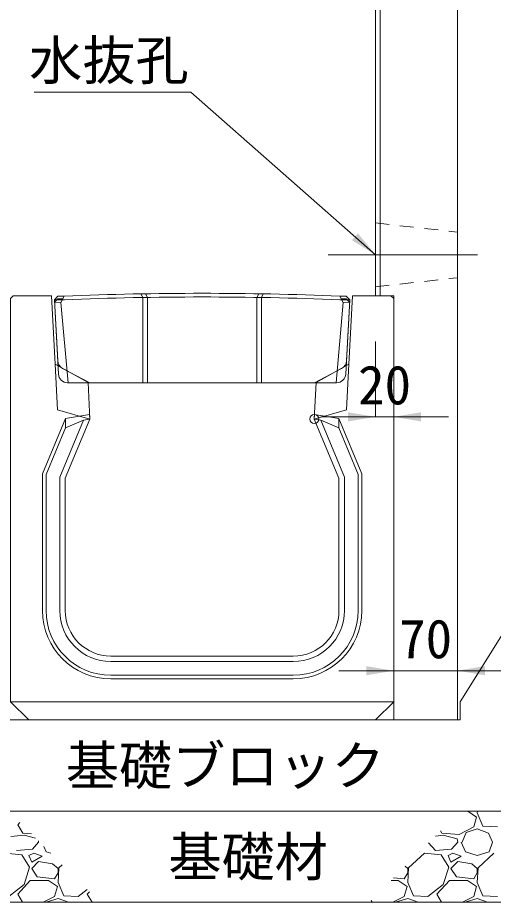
# Model space of a CAD drawing. Units: millimetres at full size. Extents: x 187207 to 255567, y 882048 to 905686.
# Drawn here: x 208422 to 208944, y 899740 to 900710 of the extents above; entities that cross this region are included whole.
import ezdxf
from ezdxf.enums import TextEntityAlignment as Align

# ---------------------------------------------------------------- set-up
doc = ezdxf.new("R2010")
doc.units = ezdxf.units.MM
doc.header["$LTSCALE"] = 20
doc.header["$PDMODE"] = 32
doc.header["$PDSIZE"] = 10
for name, pattern in [('DASHED', [7.5, 6, -1.5]), ('USER1', [28.575, 19.05, -3.175, 3.175, -3.175]), ('USER2', [1.35, 0.75, -0.6])]:
    doc.linetypes.add(name, pattern=pattern)
for name, color, linetype, lineweight in [('パネックス', 2, 'Continuous', 13), ('基礎ブロック', 2, 'Continuous', 13), ('基礎材', 7, 'Continuous', 15), ('寸法線', 7, 'Continuous', 13), ('引出線', 4, 'Continuous', 13), ('箱型U字側溝', 2, 'Continuous', 9), ('ﾊｯﾁﾝｸﾞ', 7, 'Continuous', 5)]:
    doc.layers.add(name, color=color, linetype=linetype, lineweight=lineweight)
doc.layers.add('文字', color=7, linetype='Continuous')
doc.styles.add('ＭＳ ゴシック', font='')
doc.styles.get('ＭＳ ゴシック').set_extended_font_data('MS Gothic')

# ---------------------------------------------------------------- blocks, each defined once
blk = doc.blocks.new('filled_arrow')
at = {"color": 0, "linetype": 'Continuous', "lineweight": -2}
blk.add_solid([(7.5, 1.25), (0, 0), (7.5, -1.25)], dxfattribs=at)

msp = doc.modelspace()

# ---------------------------------------------------------------- linework, layer by layer
at = {"layer": 'パネックス', "lineweight": 5}
msp.add_line((208819.37, 901205.37), (208819.37, 900405.37), dxfattribs=at)
at = {"layer": 'パネックス'}
for p, q in [((208904.37, 901205.37), (208904.37, 899940.37)), ((208814.37, 900405.37), (208814.37, 901200.37)), ((208814.37, 900485.37), (208814.37, 900415.37)), ((208814.37, 900405.37), (208814.37, 900450.37)), ((208834.37, 900405.37), (208814.37, 900405.37)), ((208834.37, 899940.37), (208834.37, 900405.37)), ((208904.37, 899940.37), (208834.37, 899940.37))]:
    msp.add_line(p, q, dxfattribs=at)
at = {"layer": 'パネックス', "linetype": 'USER2', "lineweight": 9}
for p, q in [((208814.37, 900485.37), (208904.37, 900475.37)), ((208814.37, 900415.37), (208904.37, 900425.37))]:
    msp.add_line(p, q, dxfattribs=at)
at = {"layer": '基礎ブロック'}
for p, q in [((208907.37, 899960.37), (208957.37, 900040.37)), ((208907.37, 899940.37), (208907.37, 899960.37)), ((208412.37, 899940.37), (208907.37, 899940.37)), ((208312.37, 899840.37), (209007.37, 899840.37))]:
    msp.add_line(p, q, dxfattribs=at)
at = {"layer": '基礎材'}
msp.add_line((208212.37, 899740.37), (209107.37, 899740.37), dxfattribs=at)
at = {"layer": '寸法線', "linetype": 'USER1', "lineweight": 9}
msp.add_line((208762.52, 900450.37), (208926.23, 900450.37), dxfattribs=at)
at = {"layer": '寸法線'}
for p, q in [((208814.37, 900355.37), (208814.37, 900272.75)), ((208834.37, 900355.37), (208834.37, 900272.75)), ((208894.37, 900272.75), (208754.37, 900272.75)), ((208774.37, 899994.36), (208964.37, 899994.36)), ((208834.37, 899965.37), (208834.37, 899994.36)), ((208904.37, 899965.37), (208904.37, 899994.36))]:
    msp.add_line(p, q, dxfattribs=at)
at = {"layer": '引出線'}
msp.add_lwpolyline([(208814.37, 900450.37), (208611.91, 900628.82), (208440.17, 900628.82)], dxfattribs=at)
at = {"layer": '箱型U字側溝'}
for p, q in [((208462.58, 900401.23), (208473.44, 900401.23)), ((208775.28, 900401.23), (208786.15, 900401.23)), ((208474.49, 900270.83), (208474.62, 900260.71)), ((208494.38, 900269.17), (208501.37, 900270.37)), ((208754.37, 900269.17), (208747.37, 900270.37)), ((208774.25, 900270.83), (208774.13, 900260.71)), ((208724.37, 900010.37), (208524.37, 900010.37)), ((208524.37, 900004.37), (208724.37, 900004.37)), ((208724.37, 899989.37), (208524.37, 899989.37)), ((208524.37, 899985.37), (208724.37, 899985.37)), ((208414.37, 899960.37), (208834.37, 899960.37))]:
    msp.add_line(p, q, dxfattribs=at)
at = {"layer": '箱型U字側溝', "lineweight": 18}
msp.add_line((208476.91, 900310.23), (208771.81, 900310.23), dxfattribs=at)
at = {"layer": '箱型U字側溝', "lineweight": 13}
msp.add_line((208724.37, 900010.37), (208524.37, 900010.37), dxfattribs=at)
for points in [[(208499.37, 900310.37), (208463.37, 900330.37), (208459.37, 900405.37), (208417.37, 900405.37), (208414.37, 900402.37), (208414.37, 899960.37), (208434.37, 899940.37), (208814.37, 899940.37), (208834.37, 899960.37), (208834.37, 900402.37), (208831.37, 900405.37), (208789.37, 900405.37), (208785.37, 900330.37), (208749.37, 900310.37), (208747.37, 900270.37), (208774.37, 900205.37), (208774.37, 900060.37)], [(208474.37, 900060.37), (208474.37, 900205.37), (208501.37, 900270.37), (208499.37, 900310.37)]]:
    msp.add_lwpolyline(points, dxfattribs=at)
at = {"layer": '箱型U字側溝', "lineweight": 18}
for points in [[(208466.15, 900334.19), (208462.58, 900401.23), (208466.36, 900405.23)], [(208473.36, 900405.23), (208466.36, 900405.23), (208462.58, 900401.23), (208466.92, 900319.69)], [(208781.8, 900319.69), (208786.15, 900401.23), (208782.36, 900405.23), (208775.36, 900405.23)], [(208782.36, 900405.23), (208786.15, 900401.23), (208782.57, 900334.19)], [(208777.24, 900325.87), (208747.46, 900310.23), (208501.27, 900310.23), (208471.49, 900325.87)]]:
    msp.add_lwpolyline(points, dxfattribs=at)
at = {"layer": '箱型U字側溝', "color": 5}
for points in [[(208466.36, 900402.32), (208471.74, 900402.23), (208469.58, 900398.23), (208462.73, 900398.34)], [(208782.36, 900402.32), (208776.98, 900402.23), (208779.15, 900398.23), (208785.99, 900398.34)]]:
    msp.add_lwpolyline(points, close=True, dxfattribs=at)
at = {"layer": '箱型U字側溝', "color": 5, "linetype": 'DASHED'}
for points in [[(208477.43, 900310.23), (208469.58, 900398.23), (208473.36, 900405.23)], [(208771.3, 900310.23), (208779.15, 900398.23), (208775.36, 900405.23)]]:
    msp.add_lwpolyline(points, dxfattribs=at)
at = {"layer": '箱型U字側溝'}
for points in [[(208557.3, 900407.64), (208559.36, 900403.67), (208559.36, 900310.23)], [(208564.36, 900310.23), (208564.36, 900403.75), (208562.3, 900407.72)], [(208684.36, 900310.23), (208684.36, 900403.75), (208686.42, 900407.72)], [(208689.36, 900310.23), (208689.36, 900403.67), (208691.42, 900407.64)], [(208474.37, 900060.37), (208474.37, 900205.37), (208501.37, 900270.37), (208501.12, 900275.4), (208474.49, 900270.83), (208449.37, 900210.36), (208449.37, 900060.37)], [(208799.37, 900060.37), (208799.37, 900210.36), (208774.25, 900270.83), (208747.63, 900275.4), (208747.37, 900270.37), (208774.37, 900205.37), (208774.37, 900060.37)], [(208453.37, 900060.37), (208453.37, 900209.56), (208474.67, 900260.83), (208494.38, 900269.17), (208468.37, 900206.57), (208468.37, 900060.37)], [(208754.37, 900269.17), (208774.13, 900260.71), (208795.37, 900209.56), (208795.37, 900060.37)], [(208780.37, 900060.37), (208780.37, 900206.57), (208754.37, 900269.17)]]:
    msp.add_lwpolyline(points, dxfattribs=at)
at = {"layer": '箱型U字側溝', "linetype": 'DASHED', "lineweight": 13}
for points in [[(208501.37, 900270.37), (208466.04, 900280.37), (208463.37, 900330.37)], [(208747.37, 900270.37), (208782.71, 900280.37), (208785.37, 900330.37)]]:
    msp.add_lwpolyline(points, dxfattribs=at)
at = {"layer": '箱型U字側溝', "lineweight": 18}
for centre, radius, start, end in [((208624.36, 896606.56), 3801.67, 87.72365, 92.27635), ((208476.14, 900334.72), 10, 183.05288, 242.29297), ((208772.59, 900334.72), 10, 297.70703, 356.94712), ((208476.91, 900320.23), 10, 183.05288, 270), ((208771.81, 900320.23), 10, 270, 356.94712)]:
    msp.add_arc(centre, radius, start, end, dxfattribs=at)
at = {"layer": '箱型U字側溝'}
for centre, radius, start, end in [((208624.36, 896606.56), 3797.67, 87.72245, 92.27755), ((208524.37, 900060.37), 75, 180, 270), ((208524.37, 900060.37), 71, 180, 270), ((208524.37, 900060.37), 56, 180, 270), ((208524.37, 900060.37), 50, 180, 270), ((208724.37, 900060.37), 71, 270, 0), ((208724.37, 900060.37), 56, 270, 0), ((208724.37, 900060.37), 75, 270, 0), ((208724.37, 900060.37), 50, 270, 0)]:
    msp.add_arc(centre, radius, start, end, dxfattribs=at)
at = {"layer": '箱型U字側溝', "lineweight": 13}
for centre, start, end in [((208524.37, 900060.37), 180, 270), ((208724.37, 900060.37), 270, 0)]:
    msp.add_arc(centre, 50, start, end, dxfattribs=at)
at = {"layer": '箱型U字側溝'}
msp.add_point((208747.37, 900270.37), dxfattribs=at)
at = {"layer": 'ﾊｯﾁﾝｸﾞ'}
for p, q in [((208915.7, 899840.37), (208925.25, 899833.75)), ((208926.11, 899840.37), (208926.01, 899838.33)), ((208926.01, 899838.33), (208932.11, 899823.85)), ((208422.39, 899825.37), (208424.74, 899827.98)), ((208925.25, 899833.75), (208922.2, 899823.09)), ((208427.73, 899816.23), (208422.39, 899825.37)), ((208887.15, 899816.23), (208885.71, 899818.7)), ((208922.2, 899823.09), (208906.2, 899814.7)), ((208909.25, 899806.32), (208913.82, 899816.99)), ((208913.82, 899816.99), (208926.01, 899820.8)), ((208926.01, 899820.8), (208938.21, 899816.23)), ((208932.11, 899823.85), (208948.11, 899823.09)), ((208429.25, 899813.94), (208414.77, 899812.42)), ((208437.25, 899815.47), (208427.73, 899816.23)), ((208441.95, 899810.77), (208429.25, 899813.94)), ((208445.25, 899806.32), (208444.97, 899807.75)), ((208888.68, 899813.94), (208880.04, 899813.03)), ((208906.2, 899814.7), (208887.15, 899816.23)), ((208903.92, 899810.13), (208888.68, 899813.94)), ((208904.68, 899806.32), (208903.92, 899810.13)), ((208938.21, 899816.23), (208942.78, 899806.32)), ((208438.4, 899798.7), (208420.87, 899797.18)), ((208445.25, 899806.32), (208438.4, 899798.7)), ((208451.06, 899801.66), (208453.64, 899795.65)), ((208880.29, 899797.18), (208872.59, 899805.58)), ((208897.82, 899798.7), (208880.29, 899797.18)), ((208904.68, 899806.32), (208897.82, 899798.7)), ((208908.49, 899806.32), (208913.06, 899795.65)), ((208938.97, 899795.65), (208942.78, 899806.32)), ((208426.97, 899792.61), (208408.68, 899794.13)), ((208435.35, 899778.89), (208426.97, 899792.61)), ((208439.92, 899794.13), (208434.59, 899791.84)), ((208434.59, 899791.84), (208437.63, 899784.22)), ((208437.63, 899784.22), (208449.06, 899791.08)), ((208449.06, 899791.08), (208439.92, 899794.13)), ((208453.64, 899795.65), (208458.5, 899794.22)), ((208868.1, 899794.13), (208850.58, 899778.13)), ((208862.61, 899795.61), (208862.77, 899795.65)), ((208862.77, 899795.65), (208862.83, 899795.83)), ((208886.39, 899792.61), (208868.1, 899794.13)), ((208894.77, 899778.89), (208886.39, 899792.61)), ((208899.34, 899794.13), (208894.01, 899791.84)), ((208894.01, 899791.84), (208897.06, 899784.22)), ((208897.06, 899784.22), (208908.49, 899791.08)), ((208908.49, 899791.08), (208899.34, 899794.13)), ((208913.06, 899795.65), (208926.01, 899791.84)), ((208926.01, 899791.84), (208938.97, 899795.65)), ((208944.3, 899794.13), (208926.78, 899778.13)), ((208429.25, 899759.84), (208435.35, 899778.89)), ((208445.25, 899784.99), (208437.63, 899777.37)), ((208460.49, 899782.7), (208445.25, 899784.99)), ((208466.59, 899777.37), (208460.49, 899782.7)), ((208467.35, 899778.13), (208466.59, 899762.13)), ((208471.14, 899781.58), (208467.35, 899778.13)), ((208849.81, 899777.37), (208846.91, 899779.91)), ((208850.58, 899778.13), (208849.81, 899762.13)), ((208888.68, 899759.84), (208894.77, 899778.89)), ((208904.68, 899784.99), (208897.06, 899777.37)), ((208919.92, 899782.7), (208904.68, 899784.99)), ((208926.01, 899777.37), (208919.92, 899782.7)), ((208926.78, 899778.13), (208926.01, 899762.13)), ((208437.63, 899777.37), (208443.73, 899768.22)), ((208462.78, 899765.94), (208466.59, 899772.79)), ((208466.59, 899772.79), (208466.59, 899777.37)), ((208846, 899765.94), (208849.81, 899772.79)), ((208849.81, 899772.79), (208849.81, 899777.37)), ((208897.06, 899777.37), (208903.15, 899768.22)), ((208922.2, 899765.94), (208926.01, 899772.79)), ((208926.01, 899772.79), (208926.01, 899777.37)), ((208412.49, 899746.89), (208429.25, 899759.84)), ((208422.39, 899749.17), (208436.11, 899764.41)), ((208436.11, 899764.41), (208455.92, 899764.41)), ((208443.73, 899768.22), (208462.78, 899765.94)), ((208455.92, 899764.41), (208465.83, 899757.55)), ((208466.59, 899762.13), (208472.69, 899747.65)), ((208831.42, 899764.41), (208839.15, 899764.41)), ((208834.34, 899767.34), (208846, 899765.94)), ((208839.15, 899764.41), (208849.05, 899757.55)), ((208849.81, 899762.13), (208855.91, 899747.65)), ((208871.91, 899746.89), (208888.68, 899759.84)), ((208881.82, 899749.17), (208895.53, 899764.41)), ((208895.53, 899764.41), (208915.35, 899764.41)), ((208903.15, 899768.22), (208922.2, 899765.94)), ((208915.35, 899764.41), (208925.25, 899757.55)), ((208926.01, 899762.13), (208932.11, 899747.65)), ((208427.53, 899740.37), (208422.39, 899749.17)), ((208465.83, 899757.55), (208462.78, 899746.89)), ((208488.69, 899746.89), (208498.36, 899754.36)), ((208498.59, 899749.17), (208500.94, 899751.78)), ((208503.73, 899740.37), (208498.59, 899749.17)), ((208849.05, 899757.55), (208846, 899746.89)), ((208886.95, 899740.37), (208881.82, 899749.17)), ((208925.25, 899757.55), (208922.2, 899746.89)), ((208462.78, 899746.89), (208450.34, 899740.37)), ((208454.22, 899740.37), (208454.4, 899740.79)), ((208454.4, 899740.79), (208466.59, 899744.6)), ((208466.59, 899744.6), (208477.87, 899740.37)), ((208472.69, 899747.65), (208488.69, 899746.89)), ((208810.75, 899740.37), (208809.51, 899742.5)), ((208846, 899746.89), (208833.57, 899740.37)), ((208837.44, 899740.37), (208837.62, 899740.79)), ((208837.62, 899740.79), (208849.81, 899744.6)), ((208849.81, 899744.6), (208861.09, 899740.37)), ((208855.91, 899747.65), (208871.91, 899746.89)), ((208922.2, 899746.89), (208909.77, 899740.37)), ((208913.64, 899740.37), (208913.82, 899740.79)), ((208913.82, 899740.79), (208926.01, 899744.6)), ((208926.01, 899744.6), (208937.29, 899740.37)), ((208932.11, 899747.65), (208948.11, 899746.89))]:
    msp.add_line(p, q, dxfattribs=at)

# ---------------------------------------------------------------- block references
at = {"layer": '寸法線', "xscale": 4, "yscale": 4, "rotation": 180}
for p in [(208814.37, 900272.75), (208834.37, 899994.36)]:
    msp.add_blockref('filled_arrow', p, dxfattribs=at)
at = {"layer": '寸法線', "xscale": 4, "yscale": 4}
for p in [(208834.37, 900272.75), (208904.37, 899994.36)]:
    msp.add_blockref('filled_arrow', p, dxfattribs=at)
at = {"layer": '引出線', "xscale": 4, "yscale": 4, "rotation": 138.6}
msp.add_blockref('filled_arrow', (208814.37, 900450.37), dxfattribs=at)

# ---------------------------------------------------------------- texts
at = {"layer": '寸法線', "style": 'ＭＳ ゴシック'}
for s, p in [('20', (208824.37, 900307.75)), ('70', (208869.37, 900029.36))]:
    msp.add_text(s, height=42.72, dxfattribs=at).set_placement(p, align=Align.MIDDLE_CENTER)
at = {"layer": '引出線', "style": 'ＭＳ ゴシック'}
msp.add_text('水抜孔', height=42.72, dxfattribs=at).set_placement((208609.66, 900685.1), align=Align.TOP_RIGHT)
at = {"layer": '文字', "style": 'ＭＳ ゴシック'}
for s, p in [('基礎ブロック', (208649.85, 899890.37)), ('基礎材', (208674.85, 899790.37))]:
    msp.add_text(s, height=42.72, dxfattribs=at).set_placement(p, align=Align.MIDDLE_CENTER)

doc.saveas('drawing.dxf')
